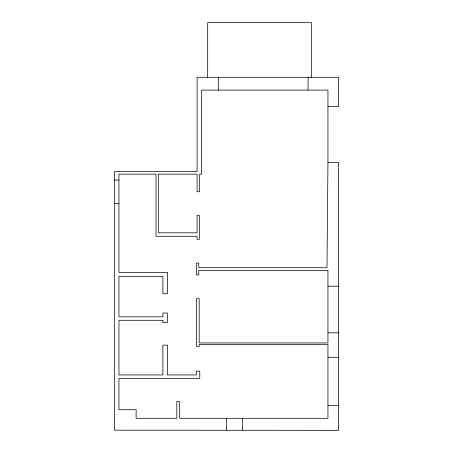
<?xml version="1.0" encoding="UTF-8"?>
<svg xmlns="http://www.w3.org/2000/svg" width="453" height="453" viewBox="0 0 453 453"><rect width="100%" height="100%" fill="white"/><g stroke="black" fill="none" stroke-linecap="round" stroke-linejoin="round"><path stroke-width="0.68" d="M327.944 162.576L326.992 267.717L198.782 267.717L198.782 263.074L196.489 263.074L196.489 274.92L198.782 274.92L198.782 270.339L327.944 270.339L327.944 342.955L199.167 342.955L199.167 298.623L196.489 298.623L196.489 346.392L199.167 346.392L199.167 344.478L327.944 344.478L327.944 418.312L179.699 418.312L179.699 401.5L176.834 401.5L176.834 418.312L136.138 418.312L136.138 409.716L118.941 409.716L118.941 378.38L199.762 378.38L199.762 371.12L196.325 371.12L196.325 374.942L167.474 374.942L167.474 345.135L162.887 345.135L162.887 374.942L118.941 374.942L118.941 320.294L162.887 320.294L162.887 322.587L167.474 322.587L167.474 313.034L162.887 313.034L162.887 316.857L118.941 316.857L118.941 276.347L162.887 276.347L162.887 293.737L167.474 293.737L167.474 272.338L118.941 272.338L118.941 174.162L156.008 174.162L156.008 236.262L197.089 236.262L197.089 239.314L199.382 239.314L199.382 215.435L197.089 215.435L197.089 232.819L158.301 232.819L158.301 174.162L197.089 174.162L197.089 191.738L199.569 191.738L199.569 174.162L201.676 174.162L201.676 90.096L327.944 90.096L327.944 162.576L338.646 162.576L338.646 430.35L114.354 430.157L114.354 171.676L197.089 171.676L197.089 77.293L338.646 77.293L338.646 106.336L327.944 106.336M114.354 180.084L118.941 180.084M114.354 203.55L118.941 203.55M327.944 286.194L338.646 286.194M327.944 332.825L338.646 332.825M327.944 357.281L338.646 357.281M327.944 405.322L338.646 405.322M311.443 77.293L311.443 22.65L207.689 22.65L207.689 77.293M308.074 77.293L308.074 90.096M242.655 418.312L242.655 430.157M226.511 418.312L226.511 430.157M218.295 77.293L218.295 90.096"/></g></svg>
